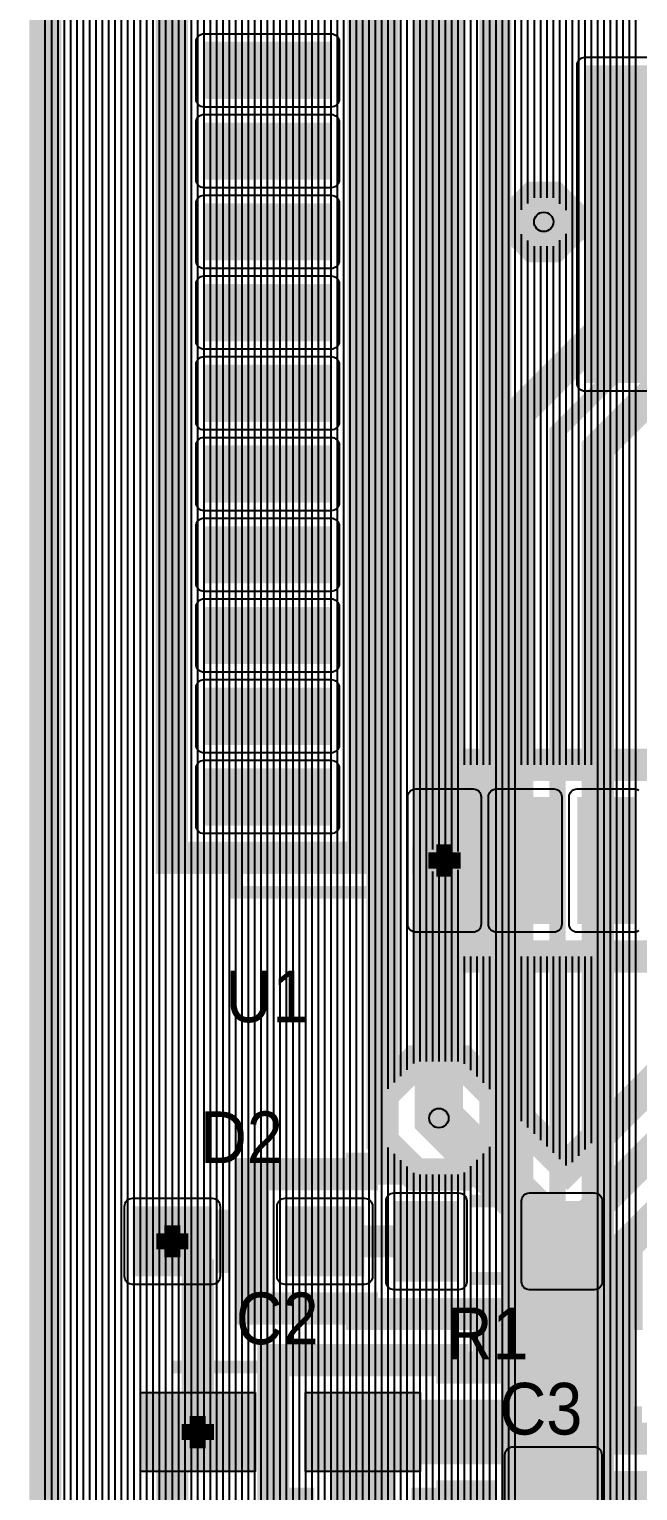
# Model space of a CAD drawing. Header units: inches. Extents: x -0.48 to 0.48, y -1.09 to 1.09.
# Drawn here: x -0.482 to -0.105, y -0.292 to 0.613 of the extents above; entities that cross this region are included whole.
import ezdxf

# ---------------------------------------------------------------- set-up
doc = ezdxf.new("R2010")
doc.units = ezdxf.units.IN
doc.layers.get('0').update_dxf_attribs({"linetype": 'CONTINUOUS'})
for name, color, linetype in [('1', 1, 'CONTINUOUS'), ('2', 2, 'CONTINUOUS'), ('3', 3, 'CONTINUOUS'), ('4', 4, 'CONTINUOUS'), ('5', 5, 'CONTINUOUS'), ('6', 6, 'CONTINUOUS'), ('7', 7, 'CONTINUOUS')]:
    doc.layers.add(name, color=color, linetype=linetype)

# ---------------------------------------------------------------- blocks, each defined once
blk = doc.blocks.new('RPAD')
blk.add_trace([(-0.5, -0.5), (-0.5, 0.5), (0.5, -0.5), (0.5, 0.5)])
blk = doc.blocks.new('EPAD')
at = {"const_width": 0.5}
blk.add_lwpolyline([(-0.25, 0, 1), (0.25, 0, 1)], format="xyb", close=True, dxfattribs=at)

msp = doc.modelspace()

# ---------------------------------------------------------------- linework, layer by layer
for centre in [(-0.163462, 0.493561), (-0.228474, -0.061492)]:
    msp.add_circle(centre, 0.006)
at = {"layer": '2'}
for points, const_width in [([(-0.354331, 0.098031), (-0.354331, 0.078346), (-0.255906, 0.078346)], 0.008), ([(-0.354331, 0.098031), (-0.354331, 0.078346), (-0.255906, 0.078346)], 0.008), ([(-0.354331, 0.098031), (-0.354331, 0.078346), (-0.255906, 0.078346)], 0.008), ([(-0.362205, -0.15748), (-0.362205, -0.11811)], 0.008), ([(-0.362205, -0.15748), (-0.362205, -0.11811)], 0.008), ([(-0.362205, -0.15748), (-0.362205, -0.11811)], 0.008), ([(-0.18122, -0.112795), (-0.20922, -0.112795)], 0.008), ([(-0.18122, -0.112795), (-0.20922, -0.112795)], 0.008), ([(-0.18122, -0.112795), (-0.20922, -0.112795)], 0.008), ([(-0.18122, -0.160795), (-0.20822, -0.160795)], 0.008), ([(-0.18122, -0.160795), (-0.20822, -0.160795)], 0.008), ([(-0.18122, -0.160795), (-0.20822, -0.160795)], 0.008), ([(-0.259843, -0.215551), (-0.393701, -0.215551)], 0.007874), ([(-0.259843, -0.215551), (-0.393701, -0.215551)], 0.007874), ([(-0.259843, -0.215551), (-0.393701, -0.215551)], 0.007874)]:
    msp.add_lwpolyline(points, dxfattribs=dict(at, const_width=const_width))
at = {"layer": '4', "const_width": 0.008}
msp.add_lwpolyline([(-0.472441, 1.082677), (0.472441, 1.082677), (0.472441, -1.082677), (-0.472441, -1.082677), (-0.472441, 1.082677)], dxfattribs=at)
msp.add_lwpolyline([(-0.472441, 1.082677), (0.472441, 1.082677), (0.472441, -1.082677), (-0.472441, -1.082677), (-0.472441, 1.082677)], dxfattribs=at)
msp.add_lwpolyline([(-0.472441, 1.082677), (0.472441, 1.082677), (0.472441, -1.082677), (-0.472441, -1.082677), (-0.472441, 1.082677)], dxfattribs=at)
at = {"layer": '5'}
for points in [[(-0.290276, 0.605118), (-0.290276, 0.569685), (-0.290375, 0.568663), (-0.290661, 0.567717), (-0.291116, 0.566867), (-0.291721, 0.56613), (-0.292458, 0.565526), (-0.293308, 0.565071), (-0.294253, 0.564785), (-0.295276, 0.564685), (-0.374016, 0.564685), (-0.375038, 0.564785), (-0.375983, 0.565071), (-0.376833, 0.565526), (-0.37757, 0.56613), (-0.378175, 0.566867), (-0.37863, 0.567717), (-0.378916, 0.568663), (-0.379016, 0.569685), (-0.379016, 0.605118), (-0.378916, 0.606141), (-0.37863, 0.607086), (-0.378175, 0.607936), (-0.37757, 0.608673), (-0.376833, 0.609278), (-0.375983, 0.609732), (-0.375038, 0.610019), (-0.374016, 0.610118), (-0.295276, 0.610118), (-0.294253, 0.610019), (-0.293308, 0.609732), (-0.292458, 0.609278), (-0.291721, 0.608673), (-0.291116, 0.607936), (-0.290661, 0.607086), (-0.290375, 0.606141), (-0.290276, 0.605118)], [(-0.290276, 0.555118), (-0.290276, 0.519685), (-0.290375, 0.518663), (-0.290661, 0.517717), (-0.291116, 0.516867), (-0.291721, 0.51613), (-0.292458, 0.515526), (-0.293308, 0.515071), (-0.294253, 0.514785), (-0.295276, 0.514685), (-0.374016, 0.514685), (-0.375038, 0.514785), (-0.375983, 0.515071), (-0.376833, 0.515526), (-0.37757, 0.51613), (-0.378175, 0.516867), (-0.37863, 0.517717), (-0.378916, 0.518663), (-0.379016, 0.519685), (-0.379016, 0.555118), (-0.378916, 0.556141), (-0.37863, 0.557086), (-0.378175, 0.557936), (-0.37757, 0.558673), (-0.376833, 0.559278), (-0.375983, 0.559732), (-0.375038, 0.560019), (-0.374016, 0.560118), (-0.295276, 0.560118), (-0.294253, 0.560019), (-0.293308, 0.559732), (-0.292458, 0.559278), (-0.291721, 0.558673), (-0.291116, 0.557936), (-0.290661, 0.557086), (-0.290375, 0.556141), (-0.290276, 0.555118)], [(-0.290276, 0.505118), (-0.290276, 0.469685), (-0.290375, 0.468663), (-0.290661, 0.467717), (-0.291116, 0.466867), (-0.291721, 0.46613), (-0.292458, 0.465526), (-0.293308, 0.465071), (-0.294253, 0.464785), (-0.295276, 0.464685), (-0.374016, 0.464685), (-0.375038, 0.464785), (-0.375983, 0.465071), (-0.376833, 0.465526), (-0.37757, 0.46613), (-0.378175, 0.466867), (-0.37863, 0.467717), (-0.378916, 0.468663), (-0.379016, 0.469685), (-0.379016, 0.505118), (-0.378916, 0.506141), (-0.37863, 0.507086), (-0.378175, 0.507936), (-0.37757, 0.508673), (-0.376833, 0.509278), (-0.375983, 0.509732), (-0.375038, 0.510019), (-0.374016, 0.510118), (-0.295276, 0.510118), (-0.294253, 0.510019), (-0.293308, 0.509732), (-0.292458, 0.509278), (-0.291721, 0.508673), (-0.291116, 0.507936), (-0.290661, 0.507086), (-0.290375, 0.506141), (-0.290276, 0.505118)], [(-0.290276, 0.455118), (-0.290276, 0.419685), (-0.290375, 0.418663), (-0.290661, 0.417717), (-0.291116, 0.416867), (-0.291721, 0.41613), (-0.292458, 0.415526), (-0.293308, 0.415071), (-0.294253, 0.414785), (-0.295276, 0.414685), (-0.374016, 0.414685), (-0.375038, 0.414785), (-0.375983, 0.415071), (-0.376833, 0.415526), (-0.37757, 0.41613), (-0.378175, 0.416867), (-0.37863, 0.417717), (-0.378916, 0.418663), (-0.379016, 0.419685), (-0.379016, 0.455118), (-0.378916, 0.456141), (-0.37863, 0.457086), (-0.378175, 0.457936), (-0.37757, 0.458673), (-0.376833, 0.459278), (-0.375983, 0.459732), (-0.375038, 0.460019), (-0.374016, 0.460118), (-0.295276, 0.460118), (-0.294253, 0.460019), (-0.293308, 0.459732), (-0.292458, 0.459278), (-0.291721, 0.458673), (-0.291116, 0.457936), (-0.290661, 0.457086), (-0.290375, 0.456141), (-0.290276, 0.455118)], [(-0.290276, 0.405118), (-0.290276, 0.369685), (-0.290375, 0.368663), (-0.290661, 0.367717), (-0.291116, 0.366867), (-0.291721, 0.36613), (-0.292458, 0.365526), (-0.293308, 0.365071), (-0.294253, 0.364785), (-0.295276, 0.364685), (-0.374016, 0.364685), (-0.375038, 0.364785), (-0.375983, 0.365071), (-0.376833, 0.365526), (-0.37757, 0.36613), (-0.378175, 0.366867), (-0.37863, 0.367717), (-0.378916, 0.368663), (-0.379016, 0.369685), (-0.379016, 0.405118), (-0.378916, 0.406141), (-0.37863, 0.407086), (-0.378175, 0.407936), (-0.37757, 0.408673), (-0.376833, 0.409278), (-0.375983, 0.409732), (-0.375038, 0.410019), (-0.374016, 0.410118), (-0.295276, 0.410118), (-0.294253, 0.410019), (-0.293308, 0.409732), (-0.292458, 0.409278), (-0.291721, 0.408673), (-0.291116, 0.407936), (-0.290661, 0.407086), (-0.290375, 0.406141), (-0.290276, 0.405118)], [(-0.290276, 0.355118), (-0.290276, 0.319685), (-0.290375, 0.318663), (-0.290661, 0.317717), (-0.291116, 0.316867), (-0.291721, 0.31613), (-0.292458, 0.315526), (-0.293308, 0.315071), (-0.294253, 0.314785), (-0.295276, 0.314685), (-0.374016, 0.314685), (-0.375038, 0.314785), (-0.375983, 0.315071), (-0.376833, 0.315526), (-0.37757, 0.31613), (-0.378175, 0.316867), (-0.37863, 0.317717), (-0.378916, 0.318663), (-0.379016, 0.319685), (-0.379016, 0.355118), (-0.378916, 0.356141), (-0.37863, 0.357086), (-0.378175, 0.357936), (-0.37757, 0.358673), (-0.376833, 0.359278), (-0.375983, 0.359732), (-0.375038, 0.360019), (-0.374016, 0.360118), (-0.295276, 0.360118), (-0.294253, 0.360019), (-0.293308, 0.359732), (-0.292458, 0.359278), (-0.291721, 0.358673), (-0.291116, 0.357936), (-0.290661, 0.357086), (-0.290375, 0.356141), (-0.290276, 0.355118)], [(-0.290276, 0.305118), (-0.290276, 0.269685), (-0.290375, 0.268663), (-0.290661, 0.267717), (-0.291116, 0.266867), (-0.291721, 0.26613), (-0.292458, 0.265526), (-0.293308, 0.265071), (-0.294253, 0.264785), (-0.295276, 0.264685), (-0.374016, 0.264685), (-0.375038, 0.264785), (-0.375983, 0.265071), (-0.376833, 0.265526), (-0.37757, 0.26613), (-0.378175, 0.266867), (-0.37863, 0.267717), (-0.378916, 0.268663), (-0.379016, 0.269685), (-0.379016, 0.305118), (-0.378916, 0.306141), (-0.37863, 0.307086), (-0.378175, 0.307936), (-0.37757, 0.308673), (-0.376833, 0.309278), (-0.375983, 0.309732), (-0.375038, 0.310019), (-0.374016, 0.310118), (-0.295276, 0.310118), (-0.294253, 0.310019), (-0.293308, 0.309732), (-0.292458, 0.309278), (-0.291721, 0.308673), (-0.291116, 0.307936), (-0.290661, 0.307086), (-0.290375, 0.306141), (-0.290276, 0.305118)], [(-0.290276, 0.255118), (-0.290276, 0.219685), (-0.290375, 0.218663), (-0.290661, 0.217717), (-0.291116, 0.216867), (-0.291721, 0.21613), (-0.292458, 0.215526), (-0.293308, 0.215071), (-0.294253, 0.214785), (-0.295276, 0.214685), (-0.374016, 0.214685), (-0.375038, 0.214785), (-0.375983, 0.215071), (-0.376833, 0.215526), (-0.37757, 0.21613), (-0.378175, 0.216867), (-0.37863, 0.217717), (-0.378916, 0.218663), (-0.379016, 0.219685), (-0.379016, 0.255118), (-0.378916, 0.256141), (-0.37863, 0.257086), (-0.378175, 0.257936), (-0.37757, 0.258673), (-0.376833, 0.259278), (-0.375983, 0.259732), (-0.375038, 0.260019), (-0.374016, 0.260118), (-0.295276, 0.260118), (-0.294253, 0.260019), (-0.293308, 0.259732), (-0.292458, 0.259278), (-0.291721, 0.258673), (-0.291116, 0.257936), (-0.290661, 0.257086), (-0.290375, 0.256141), (-0.290276, 0.255118)], [(-0.290276, 0.205118), (-0.290276, 0.169685), (-0.290375, 0.168663), (-0.290661, 0.167717), (-0.291116, 0.166867), (-0.291721, 0.16613), (-0.292458, 0.165526), (-0.293308, 0.165071), (-0.294253, 0.164785), (-0.295276, 0.164685), (-0.374016, 0.164685), (-0.375038, 0.164785), (-0.375983, 0.165071), (-0.376833, 0.165526), (-0.37757, 0.16613), (-0.378175, 0.166867), (-0.37863, 0.167717), (-0.378916, 0.168663), (-0.379016, 0.169685), (-0.379016, 0.205118), (-0.378916, 0.206141), (-0.37863, 0.207086), (-0.378175, 0.207936), (-0.37757, 0.208673), (-0.376833, 0.209278), (-0.375983, 0.209732), (-0.375038, 0.210019), (-0.374016, 0.210118), (-0.295276, 0.210118), (-0.294253, 0.210019), (-0.293308, 0.209732), (-0.292458, 0.209278), (-0.291721, 0.208673), (-0.291116, 0.207936), (-0.290661, 0.207086), (-0.290375, 0.206141), (-0.290276, 0.205118)], [(-0.290276, 0.155118), (-0.290276, 0.119685), (-0.290375, 0.118663), (-0.290661, 0.117717), (-0.291116, 0.116867), (-0.291721, 0.11613), (-0.292458, 0.115526), (-0.293308, 0.115071), (-0.294253, 0.114785), (-0.295276, 0.114685), (-0.374016, 0.114685), (-0.375038, 0.114785), (-0.375983, 0.115071), (-0.376833, 0.115526), (-0.37757, 0.11613), (-0.378175, 0.116867), (-0.37863, 0.117717), (-0.378916, 0.118663), (-0.379016, 0.119685), (-0.379016, 0.155118), (-0.378916, 0.156141), (-0.37863, 0.157086), (-0.378175, 0.157936), (-0.37757, 0.158673), (-0.376833, 0.159278), (-0.375983, 0.159732), (-0.375038, 0.160019), (-0.374016, 0.160118), (-0.295276, 0.160118), (-0.294253, 0.160019), (-0.293308, 0.159732), (-0.292458, 0.159278), (-0.291721, 0.158673), (-0.291116, 0.157936), (-0.290661, 0.157086), (-0.290375, 0.156141), (-0.290276, 0.155118)], [(-0.242717, 0.142402), (-0.207283, 0.142402), (-0.206261, 0.142302), (-0.205316, 0.142016), (-0.204465, 0.141561), (-0.203729, 0.140956), (-0.203124, 0.140219), (-0.202669, 0.139369), (-0.202383, 0.138424), (-0.202283, 0.137402), (-0.202283, 0.058661), (-0.202383, 0.057639), (-0.202669, 0.056694), (-0.203124, 0.055844), (-0.203729, 0.055107), (-0.204465, 0.054502), (-0.205316, 0.054047), (-0.206261, 0.053761), (-0.207283, 0.053661), (-0.242717, 0.053661), (-0.243739, 0.053761), (-0.244684, 0.054047), (-0.245535, 0.054502), (-0.246271, 0.055107), (-0.246876, 0.055844), (-0.247331, 0.056694), (-0.247617, 0.057639), (-0.247717, 0.058661), (-0.247717, 0.137402), (-0.247617, 0.138424), (-0.247331, 0.139369), (-0.246876, 0.140219), (-0.246271, 0.140956), (-0.245535, 0.141561), (-0.244684, 0.142016), (-0.243739, 0.142302), (-0.242717, 0.142402)], [(-0.192717, 0.142402), (-0.157283, 0.142402), (-0.156261, 0.142302), (-0.155316, 0.142016), (-0.154465, 0.141561), (-0.153729, 0.140956), (-0.153124, 0.140219), (-0.152669, 0.139369), (-0.152383, 0.138424), (-0.152283, 0.137402), (-0.152283, 0.058661), (-0.152383, 0.057639), (-0.152669, 0.056694), (-0.153124, 0.055844), (-0.153729, 0.055107), (-0.154465, 0.054502), (-0.155316, 0.054047), (-0.156261, 0.053761), (-0.157283, 0.053661), (-0.192717, 0.053661), (-0.193739, 0.053761), (-0.194684, 0.054047), (-0.195535, 0.054502), (-0.196271, 0.055107), (-0.196876, 0.055844), (-0.197331, 0.056694), (-0.197617, 0.057639), (-0.197717, 0.058661), (-0.197717, 0.137402), (-0.197617, 0.138424), (-0.197331, 0.139369), (-0.196876, 0.140219), (-0.196271, 0.140956), (-0.195535, 0.141561), (-0.194684, 0.142016), (-0.193739, 0.142302), (-0.192717, 0.142402)], [(-0.21622, -0.167795), (-0.25622, -0.167795), (-0.257243, -0.167696), (-0.258188, -0.167409), (-0.259039, -0.166955), (-0.259775, -0.16635), (-0.26038, -0.165613), (-0.260835, -0.164763), (-0.261121, -0.163818), (-0.26122, -0.162795), (-0.26122, -0.112795), (-0.261121, -0.111773), (-0.260835, -0.110828), (-0.26038, -0.109978), (-0.259775, -0.109241), (-0.259039, -0.108636), (-0.258188, -0.108181), (-0.257243, -0.107895), (-0.25622, -0.107795), (-0.21622, -0.107795), (-0.215198, -0.107895), (-0.214253, -0.108181), (-0.213402, -0.108636), (-0.212666, -0.109241), (-0.212061, -0.109978), (-0.211606, -0.110828), (-0.21132, -0.111773), (-0.21122, -0.112795), (-0.21122, -0.162795), (-0.21132, -0.163818), (-0.211606, -0.164763), (-0.212061, -0.165613), (-0.212666, -0.16635), (-0.213402, -0.166955), (-0.214253, -0.167409), (-0.215198, -0.167696), (-0.21622, -0.167795)], [(-0.13222, -0.167795), (-0.17222, -0.167795), (-0.173243, -0.167696), (-0.174188, -0.167409), (-0.175039, -0.166955), (-0.175775, -0.16635), (-0.17638, -0.165613), (-0.176835, -0.164763), (-0.177121, -0.163818), (-0.17722, -0.162795), (-0.17722, -0.112795), (-0.177121, -0.111773), (-0.176835, -0.110828), (-0.17638, -0.109978), (-0.175775, -0.109241), (-0.175039, -0.108636), (-0.174188, -0.108181), (-0.173243, -0.107895), (-0.17222, -0.107795), (-0.13222, -0.107795), (-0.131198, -0.107895), (-0.130253, -0.108181), (-0.129402, -0.108636), (-0.128666, -0.109241), (-0.128061, -0.109978), (-0.127606, -0.110828), (-0.12732, -0.111773), (-0.12722, -0.112795), (-0.12722, -0.162795), (-0.12732, -0.163818), (-0.127606, -0.164763), (-0.128061, -0.165613), (-0.128666, -0.16635), (-0.129402, -0.166955), (-0.130253, -0.167409), (-0.131198, -0.167696), (-0.13222, -0.167795)], [(-0.369094, -0.164449), (-0.418307, -0.164449), (-0.41933, -0.164349), (-0.420275, -0.164063), (-0.421125, -0.163608), (-0.421862, -0.163004), (-0.422467, -0.162267), (-0.422921, -0.161417), (-0.423207, -0.160471), (-0.423307, -0.159449), (-0.423307, -0.116142), (-0.423207, -0.115119), (-0.422921, -0.114174), (-0.422467, -0.113324), (-0.421862, -0.112587), (-0.421125, -0.111982), (-0.420275, -0.111528), (-0.41933, -0.111241), (-0.418307, -0.111142), (-0.369094, -0.111142), (-0.368072, -0.111241), (-0.367127, -0.111528), (-0.366276, -0.111982), (-0.36554, -0.112587), (-0.364935, -0.113324), (-0.36448, -0.114174), (-0.364194, -0.115119), (-0.364094, -0.116142), (-0.364094, -0.159449), (-0.364194, -0.160471), (-0.36448, -0.161417), (-0.364935, -0.162267), (-0.36554, -0.163004), (-0.366276, -0.163608), (-0.367127, -0.164063), (-0.368072, -0.164349), (-0.369094, -0.164449)], [(-0.274606, -0.164449), (-0.323819, -0.164449), (-0.324841, -0.164349), (-0.325787, -0.164063), (-0.326637, -0.163608), (-0.327374, -0.163004), (-0.327978, -0.162267), (-0.328433, -0.161417), (-0.328719, -0.160471), (-0.328819, -0.159449), (-0.328819, -0.116142), (-0.328719, -0.115119), (-0.328433, -0.114174), (-0.327978, -0.113324), (-0.327374, -0.112587), (-0.326637, -0.111982), (-0.325787, -0.111528), (-0.324841, -0.111241), (-0.323819, -0.111142), (-0.274606, -0.111142), (-0.273584, -0.111241), (-0.272639, -0.111528), (-0.271788, -0.111982), (-0.271052, -0.112587), (-0.270447, -0.113324), (-0.269992, -0.114174), (-0.269706, -0.115119), (-0.269606, -0.116142), (-0.269606, -0.159449), (-0.269706, -0.160471), (-0.269992, -0.161417), (-0.270447, -0.162267), (-0.271052, -0.163004), (-0.271788, -0.163608), (-0.272639, -0.164063), (-0.273584, -0.164349), (-0.274606, -0.164449)], [(-0.342453, -0.231406), (-0.342453, -0.280406), (-0.413453, -0.280406), (-0.413453, -0.231406), (-0.342453, -0.231406)], [(-0.240091, -0.231406), (-0.240091, -0.280406), (-0.311091, -0.280406), (-0.311091, -0.231406), (-0.240091, -0.231406)]]:
    msp.add_lwpolyline(points, close=True, dxfattribs=at)
for points in [[(0.059055, 0.388701), (-0.137795, 0.388701), (-0.138818, 0.3888), (-0.139763, 0.389087), (-0.140613, 0.389541), (-0.14135, 0.390146), (-0.141955, 0.390883), (-0.142409, 0.391733), (-0.142696, 0.392678), (-0.142795, 0.393701), (-0.142795, 0.590551), (-0.142696, 0.591574), (-0.142409, 0.592519), (-0.141955, 0.593369), (-0.14135, 0.594106), (-0.140613, 0.594711), (-0.139763, 0.595165), (-0.138818, 0.595452), (-0.137795, 0.595551), (-0.137795, 0.595551), (0.059055, 0.595551)], [(-0.104465, 0.054502), (-0.105316, 0.054047), (-0.106261, 0.053761), (-0.107283, 0.053661), (-0.142717, 0.053661), (-0.143739, 0.053761), (-0.144684, 0.054047), (-0.145535, 0.054502), (-0.146271, 0.055107), (-0.146876, 0.055844), (-0.147331, 0.056694), (-0.147617, 0.057639), (-0.147717, 0.058661), (-0.147717, 0.137402), (-0.147617, 0.138424), (-0.147331, 0.139369), (-0.146876, 0.140219), (-0.146271, 0.140956), (-0.145535, 0.141561), (-0.144684, 0.142016), (-0.143739, 0.142302), (-0.142717, 0.142402), (-0.142717, 0.142402), (-0.107283, 0.142402), (-0.106261, 0.142302), (-0.105316, 0.142016), (-0.104465, 0.141561)], [(-0.18748, -0.310016), (-0.18748, -0.270016), (-0.187381, -0.268993), (-0.187094, -0.268048), (-0.18664, -0.267198), (-0.186035, -0.266461), (-0.185298, -0.265856), (-0.184448, -0.265402), (-0.183503, -0.265115), (-0.18248, -0.265016), (-0.13248, -0.265016), (-0.131458, -0.265115), (-0.130513, -0.265402), (-0.129663, -0.265856), (-0.128926, -0.266461), (-0.128321, -0.267198), (-0.127866, -0.268048), (-0.12758, -0.268993), (-0.12748, -0.270016), (-0.12748, -0.310016)]]:
    msp.add_lwpolyline(points, dxfattribs=at)
at = {"layer": '6'}
for points, const_width in [([(-0.472441, 1.082677), (0.472441, 1.082677), (0.472441, -1.082677), (-0.472441, -1.082677), (-0.472441, 1.082677)], 0.02), ([(-0.275276, 0.661996), (-0.275276, 0.099685), (-0.394015, 0.099685), (-0.394015, 0.775118)], 0.02), ([(-0.169675, 0.478561), (-0.157248, 0.478561), (-0.148462, 0.487348), (-0.148462, 0.499775), (-0.157248, 0.508561), (-0.169675, 0.508561), (-0.178462, 0.499775), (-0.178462, 0.487348), (-0.169675, 0.478561)], 0.02), ([(-0.03937, 0.492126), (-0.162026, 0.492126), (-0.163462, 0.493561)], 0.02), ([(0.199834, 0.038662), (-0.212716, 0.038662), (-0.212716, 0.157401), (0.262716, 0.157401)], 0.02), ([(-0.229142, 0.088031), (-0.220858, 0.088031), (-0.215, 0.093889), (-0.215, 0.102174), (-0.220858, 0.108031), (-0.229142, 0.108031), (-0.235, 0.102174), (-0.235, 0.093889), (-0.229142, 0.088031)], 0.02), ([(-0.225, 0.108031), (-0.225, 0.098031)], 0.01), ([(-0.235, 0.098031), (-0.225, 0.098031)], 0.01), ([(-0.215, 0.098031), (-0.225, 0.098031)], 0.01), ([(-0.225, 0.088031), (-0.225, 0.098031)], 0.01), ([(-0.31559, -0.426017), (-0.31559, -0.300405), (-0.33109, -0.300405), (-0.33109, -0.211406), (-0.220091, -0.211406), (-0.220091, -0.215906), (-0.19748, -0.215906), (-0.19748, -0.182795), (-0.27622, -0.182795), (-0.27622, -0.179448), (-0.343819, -0.179448), (-0.343819, -0.096142), (-0.27622, -0.096142), (-0.27622, -0.092796), (-0.246717, -0.092796), (-0.263473, -0.076039), (-0.263473, -0.046994), (-0.242971, -0.026492), (-0.213976, -0.026492), (-0.193474, -0.046994), (-0.193474, -0.047045), (-0.148685, -0.091834), (-0.050473, 0.006378)], 0.02), ([(-0.15222, -0.137795), (-0.038047, -0.023622), (0.049858, -0.023622)], 0.02), ([(0.089858, -0.068622), (0.009859, -0.068622), (0.009859, -0.053622), (-0.025622, -0.053622), (-0.112221, -0.140221), (-0.112221, -0.182795), (-0.117481, -0.182795), (-0.117481, -0.250016), (-0.112481, -0.250016), (-0.112481, -0.260016), (0.249537, -0.260016), (0.279292, -0.289771), (0.279293, -0.289771), (0.296866, -0.307344)], 0.02), ([(-0.15222, -0.137795), (-0.228474, -0.061542), (-0.228474, -0.061492)], 0.03), ([(-0.389559, -0.127795), (-0.397843, -0.127795), (-0.403701, -0.133653), (-0.403701, -0.141937), (-0.397843, -0.147795), (-0.389559, -0.147795), (-0.383701, -0.141937), (-0.383701, -0.133653), (-0.389559, -0.127795)], 0.02), ([(-0.393701, -0.127795), (-0.393701, -0.137795)], 0.01), ([(-0.15748, -0.216535), (-0.15748, -0.143055), (-0.15222, -0.137795)], 0.04), ([(-0.403701, -0.137795), (-0.393701, -0.137795)], 0.01), ([(-0.377953, -0.255906), (-0.377953, -0.153543), (-0.393701, -0.137795)], 0.02), ([(-0.383701, -0.137795), (-0.393701, -0.137795)], 0.01), ([(-0.393701, -0.147795), (-0.393701, -0.137795)], 0.01), ([(-0.299213, -0.137795), (-0.23622, -0.137795)], 0.02), ([(-0.15748, -0.290016), (-0.15748, -0.255906), (-0.15748, -0.216535)], 0.04), ([(-0.387953, -0.251763), (-0.387953, -0.260048), (-0.382095, -0.265906), (-0.373811, -0.265906), (-0.367953, -0.260048), (-0.367953, -0.251763), (-0.373811, -0.245906), (-0.382095, -0.245906), (-0.387953, -0.251763)], 0.02), ([(-0.377953, -0.245906), (-0.377953, -0.255906)], 0.01), ([(-0.275591, -0.255906), (-0.275591, -0.409449), (-0.165354, -0.519685)], 0.04), ([(-0.275591, -0.255906), (-0.15748, -0.255906)], 0.04), ([(-0.393701, -0.429134), (-0.393701, -0.379319), (-0.393701, -0.271654), (-0.377953, -0.255906)], 0.02), ([(-0.387953, -0.255906), (-0.377953, -0.255906)], 0.01), ([(-0.377953, -0.265906), (-0.377953, -0.255906)], 0.01), ([(-0.367953, -0.255906), (-0.377953, -0.255906)], 0.01), ([(-0.15748, -0.290016), (0.237112, -0.290016), (0.266867, -0.31977)], 0.02), ([(-0.20248, -0.330015), (-0.20248, -0.295905), (-0.220091, -0.295905), (-0.220091, -0.300405), (-0.235591, -0.300405), (-0.235591, -0.392881)], 0.02)]:
    msp.add_lwpolyline(points, dxfattribs=dict(at, const_width=const_width))
for points in [[(-0.472441, -1.082677), (-0.472441, 1.082677)], [(-0.468504, -1.082677), (-0.468504, 1.082677)], [(-0.464567, -1.082677), (-0.464567, 1.082677)], [(-0.46063, -1.082677), (-0.46063, 1.082677)], [(-0.456693, -1.082677), (-0.456693, 1.082677)], [(-0.452756, -0.481185), (-0.452756, 1.082677)], [(-0.448819, -0.481185), (-0.448819, 1.082677)], [(-0.444882, -0.481185), (-0.444882, 1.082677)], [(-0.440945, -0.481185), (-0.440945, 1.082677)], [(-0.437008, -0.481185), (-0.437008, 1.082677)], [(-0.433071, -0.481185), (-0.433071, 1.082677)], [(-0.429134, -0.481185), (-0.429134, 1.082677)], [(-0.425197, -0.481185), (-0.425197, 1.082677)], [(-0.42126, -0.481185), (-0.42126, 1.082677)], [(-0.417323, -0.481185), (-0.417323, 1.082677)], [(-0.413386, -0.481185), (-0.413386, 1.082677)], [(-0.409449, -0.479685), (-0.409449, 1.082677)], [(-0.405512, -0.369917), (-0.405512, 1.082677)], [(-0.401575, -0.131527), (-0.401575, 1.082677)], [(-0.397638, -0.127795), (-0.397638, 1.082677)], [(-0.145669, 0.157401), (-0.145669, 1.082677)], [(-0.141732, 0.157401), (-0.141732, 1.082677)], [(-0.137795, 0.157401), (-0.137795, 1.082677)], [(-0.133858, 0.157401), (-0.133858, 1.082677)], [(-0.129921, 0.157401), (-0.129921, 1.082677)], [(-0.125984, 0.157401), (-0.125984, 1.082677)], [(-0.122047, 0.157401), (-0.122047, 1.082677)], [(-0.11811, 0.157401), (-0.11811, 1.082677)], [(-0.114173, 0.157401), (-0.114173, 1.082677)], [(-0.110236, 0.157401), (-0.110236, 1.082677)], [(-0.106299, 0.157401), (-0.106299, 1.082677)], [(-0.149606, 0.500919), (-0.149606, 0.672126)], [(-0.271654, -0.092796), (-0.271654, 0.661996)], [(-0.267717, -0.092796), (-0.267717, 0.661996)], [(-0.26378, -0.092796), (-0.26378, 0.661996)], [(-0.259843, -0.043364), (-0.259843, 0.661996)], [(-0.255906, -0.039427), (-0.255906, 0.661996)], [(-0.251969, -0.03549), (-0.251969, 0.661996)], [(-0.248031, -0.031553), (-0.248031, 0.661996)], [(-0.244094, -0.027616), (-0.244094, 0.661996)], [(-0.240157, -0.026492), (-0.240157, 0.661996)], [(-0.23622, -0.026492), (-0.23622, 0.661996)], [(-0.232283, 0.10489), (-0.232283, 0.661996)], [(-0.228346, 0.108031), (-0.228346, 0.661996)], [(-0.224409, 0.108031), (-0.224409, 0.661996)], [(-0.220472, 0.107646), (-0.220472, 0.661996)], [(-0.216535, 0.103709), (-0.216535, 0.661996)], [(-0.212598, 0.157401), (-0.212598, 0.661996)], [(-0.208661, 0.157401), (-0.208661, 0.661996)], [(-0.204724, 0.157401), (-0.204724, 0.661996)], [(-0.200787, 0.157401), (-0.200787, 0.661996)], [(-0.19685, 0.157401), (-0.19685, 0.661996)], [(-0.15748, 0.508561), (-0.15748, 0.664252)], [(-0.153543, 0.504856), (-0.153543, 0.668189)], [(-0.192913, 0.157401), (-0.192913, 0.660321)], [(-0.188976, 0.157401), (-0.188976, 0.656996)], [(-0.185039, 0.157401), (-0.185039, 0.656996)], [(-0.181102, 0.157401), (-0.181102, 0.656996)], [(-0.177165, 0.501071), (-0.177165, 0.656996)], [(-0.173228, 0.505008), (-0.173228, 0.656996)], [(-0.169291, 0.508561), (-0.169291, 0.656996)], [(-0.165354, 0.508561), (-0.165354, 0.656996)], [(-0.161417, 0.508561), (-0.161417, 0.660315)], [(-0.177165, 0.157401), (-0.177165, 0.486052)], [(-0.173228, 0.157401), (-0.173228, 0.482115)], [(-0.153543, 0.157401), (-0.153543, 0.482267)], [(-0.149606, 0.157401), (-0.149606, 0.486204)], [(-0.169291, 0.157401), (-0.169291, 0.478561)], [(-0.165354, 0.157401), (-0.165354, 0.478561)], [(-0.161417, 0.157401), (-0.161417, 0.478561)], [(-0.15748, 0.157401), (-0.15748, 0.478561)], [(-0.393701, -0.127795), (-0.393701, 0.099685)], [(-0.389764, -0.127795), (-0.389764, 0.099685)], [(-0.385827, -0.131527), (-0.385827, 0.099685)], [(-0.38189, -0.245906), (-0.38189, 0.099685)], [(-0.377953, -0.245906), (-0.377953, 0.099685)], [(-0.374016, -0.245906), (-0.374016, 0.099685)], [(-0.370079, -0.249637), (-0.370079, 0.099685)], [(-0.366142, -0.479685), (-0.366142, 0.099685)], [(-0.362205, -0.479685), (-0.362205, 0.099685)], [(-0.358268, -0.479685), (-0.358268, 0.099685)], [(-0.354331, -0.479685), (-0.354331, 0.099685)], [(-0.350394, -0.479685), (-0.350394, 0.099685)], [(-0.346457, -0.479685), (-0.346457, 0.099685)], [(-0.34252, -0.096142), (-0.34252, 0.099685)], [(-0.338583, -0.096142), (-0.338583, 0.099685)], [(-0.334646, -0.096142), (-0.334646, 0.099685)], [(-0.330709, -0.096142), (-0.330709, 0.099685)], [(-0.326772, -0.096142), (-0.326772, 0.099685)], [(-0.322835, -0.096142), (-0.322835, 0.099685)], [(-0.318898, -0.096142), (-0.318898, 0.099685)], [(-0.314961, -0.096142), (-0.314961, 0.099685)], [(-0.311024, -0.096142), (-0.311024, 0.099685)], [(-0.307087, -0.096142), (-0.307087, 0.099685)], [(-0.30315, -0.096142), (-0.30315, 0.099685)], [(-0.299213, -0.096142), (-0.299213, 0.099685)], [(-0.295276, -0.096142), (-0.295276, 0.099685)], [(-0.291339, -0.096142), (-0.291339, 0.099685)], [(-0.287402, -0.096142), (-0.287402, 0.099685)], [(-0.283465, -0.096142), (-0.283465, 0.099685)], [(-0.279528, -0.096142), (-0.279528, 0.099685)], [(-0.275591, -0.092796), (-0.275591, 0.099685)], [(-0.232283, -0.026492), (-0.232283, 0.091173)], [(-0.216535, -0.026492), (-0.216535, 0.092354)], [(-0.228346, -0.026492), (-0.228346, 0.088031)], [(-0.224409, -0.026492), (-0.224409, 0.088031)], [(-0.220472, -0.026492), (-0.220472, 0.088417)], [(-0.212598, -0.02787), (-0.212598, 0.038662)], [(-0.208661, -0.031807), (-0.208661, 0.038662)], [(-0.204724, -0.035744), (-0.204724, 0.038662)], [(-0.200787, -0.039681), (-0.200787, 0.038662)], [(-0.19685, -0.043618), (-0.19685, 0.038662)], [(-0.192913, -0.047606), (-0.192913, 0.038662)], [(-0.188976, -0.051543), (-0.188976, 0.038662)], [(-0.185039, -0.05548), (-0.185039, 0.038662)], [(-0.181102, -0.059417), (-0.181102, 0.038662)], [(-0.177165, -0.063354), (-0.177165, 0.038662)], [(-0.173228, -0.067291), (-0.173228, 0.038662)], [(-0.169291, -0.071228), (-0.169291, 0.038662)], [(-0.165354, -0.075165), (-0.165354, 0.038662)], [(-0.161417, -0.079102), (-0.161417, 0.038662)], [(-0.15748, -0.083039), (-0.15748, 0.038662)], [(-0.153543, -0.086976), (-0.153543, 0.038662)], [(-0.149606, -0.090913), (-0.149606, 0.038662)], [(-0.145669, -0.088819), (-0.145669, 0.038662)], [(-0.141732, -0.084882), (-0.141732, 0.038662)], [(-0.137795, -0.080945), (-0.137795, 0.038662)], [(-0.133858, -0.077008), (-0.133858, 0.038662)], [(-0.129921, -0.073071), (-0.129921, 0.038662)], [(-0.125984, -0.069134), (-0.125984, 0.038662)], [(-0.122047, -0.065197), (-0.122047, 0.038662)], [(-0.11811, -0.06126), (-0.11811, 0.038662)], [(-0.114173, -0.057323), (-0.114173, 0.038662)], [(-0.110236, -0.053386), (-0.110236, 0.038662)], [(-0.106299, -0.049449), (-0.106299, 0.038662)], [(-0.259843, -0.092796), (-0.259843, -0.07967)], [(-0.255906, -0.092796), (-0.255906, -0.083607)], [(-0.251969, -0.092796), (-0.251969, -0.087544)], [(-0.248031, -0.092796), (-0.248031, -0.091481)], [(-0.106299, -0.260016), (-0.106299, -0.134299)], [(-0.401575, -0.36598), (-0.401575, -0.144063)], [(-0.385827, -0.249637), (-0.385827, -0.144063)], [(-0.110236, -0.260016), (-0.110236, -0.138236)], [(-0.397638, -0.364319), (-0.397638, -0.147795)], [(-0.393701, -0.364319), (-0.393701, -0.147795)], [(-0.389764, -0.364319), (-0.389764, -0.147795)], [(-0.34252, -0.479685), (-0.34252, -0.179448)], [(-0.338583, -0.479685), (-0.338583, -0.179448)], [(-0.334646, -0.479685), (-0.334646, -0.179448)], [(-0.330709, -0.211406), (-0.330709, -0.179448)], [(-0.326772, -0.211406), (-0.326772, -0.179448)], [(-0.322835, -0.211406), (-0.322835, -0.179448)], [(-0.318898, -0.211406), (-0.318898, -0.179448)], [(-0.314961, -0.211406), (-0.314961, -0.179448)], [(-0.311024, -0.211406), (-0.311024, -0.179448)], [(-0.307087, -0.211406), (-0.307087, -0.179448)], [(-0.30315, -0.211406), (-0.30315, -0.179448)], [(-0.299213, -0.211406), (-0.299213, -0.179448)], [(-0.295276, -0.211406), (-0.295276, -0.179448)], [(-0.291339, -0.211406), (-0.291339, -0.179448)], [(-0.287402, -0.211406), (-0.287402, -0.179448)], [(-0.283465, -0.211406), (-0.283465, -0.179448)], [(-0.279528, -0.211406), (-0.279528, -0.179448)], [(-0.275591, -0.211406), (-0.275591, -0.182795)], [(-0.271654, -0.211406), (-0.271654, -0.182795)], [(-0.267717, -0.211406), (-0.267717, -0.182795)], [(-0.26378, -0.211406), (-0.26378, -0.182795)], [(-0.259843, -0.211406), (-0.259843, -0.182795)], [(-0.255906, -0.211406), (-0.255906, -0.182795)], [(-0.251969, -0.211406), (-0.251969, -0.182795)], [(-0.248031, -0.211406), (-0.248031, -0.182795)], [(-0.244094, -0.211406), (-0.244094, -0.182795)], [(-0.240157, -0.211406), (-0.240157, -0.182795)], [(-0.23622, -0.211406), (-0.23622, -0.182795)], [(-0.232283, -0.211406), (-0.232283, -0.182795)], [(-0.228346, -0.211406), (-0.228346, -0.182795)], [(-0.224409, -0.211406), (-0.224409, -0.182795)], [(-0.220472, -0.211406), (-0.220472, -0.182795)], [(-0.216535, -0.215906), (-0.216535, -0.182795)], [(-0.212598, -0.215906), (-0.212598, -0.182795)], [(-0.208661, -0.215906), (-0.208661, -0.182795)], [(-0.204724, -0.215906), (-0.204724, -0.182795)], [(-0.200787, -0.215906), (-0.200787, -0.182795)], [(-0.114173, -0.250016), (-0.114173, -0.182795)], [(-0.385827, -0.36598), (-0.385827, -0.262174)], [(-0.370079, -0.479685), (-0.370079, -0.262174)], [(-0.38189, -0.369917), (-0.38189, -0.265906)], [(-0.377953, -0.479685), (-0.377953, -0.265906)], [(-0.374016, -0.479685), (-0.374016, -0.265906)]]:
    msp.add_lwpolyline(points, dxfattribs=at)
at = {"layer": '7'}
for points, const_width in [([(-0.472441, 1.082677), (0.472441, 1.082677), (0.472441, -1.082677), (-0.472441, -1.082677), (-0.472441, 1.082677)], 0.02), ([(-0.179906, -0.450502), (-0.179906, 0.374004), (0.107594, 0.661504), (0.138813, 0.661504), (0.139154, 0.661845), (0.139002, 0.661996), (-0.159736, 0.661996), (-0.164736, 0.656996), (-0.189589, 0.656996), (-0.193474, 0.660881), (-0.193474, -0.075989), (-0.213976, -0.096491), (-0.242971, -0.096491), (-0.263473, -0.075989), (-0.263473, 0.750592), (-0.242065, 0.772), (-0.213071, 0.772), (-0.192569, 0.751498)], 0.02), ([(-0.228474, -0.061492), (-0.228474, 0.736095), (-0.227568, 0.737)], 0.03), ([(-0.05689, -0.925197), (-0.05689, -0.538164), (-0.154906, -0.440147), (-0.154906, 0.36365), (0.117949, 0.636505), (0.156239, 0.636505)], 0.01), ([(0.138813, 0.611506), (0.143813, 0.606505), (0.168245, 0.606505), (0.168245, 0.006418), (0.167914, 0.006087), (0.167914, -0.006196), (0.162914, -0.011196), (0.162914, -0.036048), (0.168245, -0.04138), (0.168245, -0.097335), (0.168364, -0.097454), (0.163184, -0.097454), (0.158184, -0.102454), (0.10474, -0.102454), (-0.103522, -0.310715), (-0.103522, -0.456178), (-0.129907, -0.429793), (-0.129907, 0.353295), (0.128304, 0.611506), (0.138813, 0.611506)], 0.02), ([(-0.169675, 0.478561), (-0.157248, 0.478561), (-0.148462, 0.487348), (-0.148462, 0.499775), (-0.157248, 0.508561), (-0.169675, 0.508561), (-0.178462, 0.499775), (-0.178462, 0.487348), (-0.169675, 0.478561)], 0.02), ([(-0.163462, 0.493561), (-0.163462, 0.502044), (-0.173228, 0.511811)], 0.02)]:
    msp.add_lwpolyline(points, dxfattribs=dict(at, const_width=const_width))
for points in [[(-0.472441, -1.082677), (-0.472441, 1.082677)], [(-0.468504, -1.082677), (-0.468504, 1.082677)], [(-0.464567, -1.082677), (-0.464567, 1.082677)], [(-0.46063, -1.082677), (-0.46063, 1.082677)], [(-0.456693, -1.082677), (-0.456693, 1.082677)], [(-0.452756, -1.082677), (-0.452756, 1.082677)], [(-0.448819, -1.082677), (-0.448819, 1.082677)], [(-0.444882, -1.082677), (-0.444882, 1.082677)], [(-0.440945, -1.082677), (-0.440945, 1.082677)], [(-0.437008, -1.082677), (-0.437008, 1.082677)], [(-0.433071, -1.082677), (-0.433071, 1.082677)], [(-0.429134, -1.082677), (-0.429134, 1.082677)], [(-0.425197, -1.082677), (-0.425197, 1.082677)], [(-0.42126, -1.082677), (-0.42126, 1.082677)], [(-0.417323, -1.082677), (-0.417323, 1.082677)], [(-0.413386, -1.082677), (-0.413386, 1.082677)], [(-0.409449, -1.082677), (-0.409449, 1.082677)], [(-0.405512, -0.369917), (-0.405512, 1.082677)], [(-0.401575, -0.36598), (-0.401575, 1.082677)], [(-0.397638, -0.364319), (-0.397638, 1.082677)], [(-0.393701, -0.364319), (-0.393701, 1.082677)], [(-0.389764, -0.364319), (-0.389764, 1.082677)], [(-0.385827, -0.36598), (-0.385827, 1.082677)], [(-0.38189, -0.369917), (-0.38189, 1.082677)], [(-0.377953, -0.855197), (-0.377953, 1.082677)], [(-0.374016, -0.855197), (-0.374016, 1.082677)], [(-0.370079, -0.855197), (-0.370079, 1.082677)], [(-0.366142, -0.855197), (-0.366142, 1.082677)], [(-0.362205, -0.855197), (-0.362205, 1.082677)], [(-0.358268, -0.855197), (-0.358268, 1.082677)], [(-0.354331, -0.855197), (-0.354331, 1.082677)], [(-0.350394, -0.855197), (-0.350394, 1.082677)], [(-0.346457, -0.855197), (-0.346457, 1.082677)], [(-0.34252, -0.855197), (-0.34252, 1.082677)], [(-0.338583, -0.855197), (-0.338583, 1.082677)], [(-0.334646, -0.855197), (-0.334646, 1.082677)], [(-0.330709, -0.855197), (-0.330709, 1.082677)], [(-0.326772, -0.855197), (-0.326772, 1.082677)], [(-0.322835, -0.855197), (-0.322835, 1.082677)], [(-0.318898, -0.855197), (-0.318898, 1.082677)], [(-0.314961, -0.855197), (-0.314961, 1.082677)], [(-0.311024, -0.855197), (-0.311024, 1.082677)], [(-0.307087, -0.855197), (-0.307087, 1.082677)], [(-0.30315, -0.855197), (-0.30315, 1.082677)], [(-0.299213, -0.855197), (-0.299213, 1.082677)], [(-0.295276, -0.855197), (-0.295276, 1.082677)], [(-0.291339, -0.855197), (-0.291339, 1.082677)], [(-0.287402, -0.855197), (-0.287402, 1.082677)], [(-0.283465, -0.855197), (-0.283465, 1.082677)], [(-0.279528, -0.855197), (-0.279528, 1.082677)], [(-0.275591, -0.855197), (-0.275591, 1.082677)], [(-0.271654, -0.855197), (-0.271654, 0.780027)], [(-0.267717, -0.855197), (-0.267717, 0.77609)], [(-0.26378, -0.855197), (-0.26378, 0.772153)], [(-0.15748, 0.508561), (-0.15748, 0.661996)], [(-0.153543, 0.504856), (-0.153543, 0.661996)], [(-0.149606, 0.500919), (-0.149606, 0.661996)], [(-0.145669, 0.408241), (-0.145669, 0.661996)], [(-0.141732, 0.412178), (-0.141732, 0.661996)], [(-0.137795, 0.416115), (-0.137795, 0.661996)], [(-0.133858, 0.420052), (-0.133858, 0.661996)], [(-0.129921, 0.423989), (-0.129921, 0.661996)], [(-0.125984, 0.427926), (-0.125984, 0.661996)], [(-0.122047, 0.431863), (-0.122047, 0.661996)], [(-0.11811, 0.4358), (-0.11811, 0.661996)], [(-0.114173, 0.439737), (-0.114173, 0.661996)], [(-0.110236, 0.443674), (-0.110236, 0.661996)], [(-0.106299, 0.447611), (-0.106299, 0.661996)], [(-0.192913, -0.855197), (-0.192913, 0.660321)], [(-0.188976, -0.855197), (-0.188976, 0.656996)], [(-0.185039, -0.855197), (-0.185039, 0.656996)], [(-0.181102, -0.855197), (-0.181102, 0.656996)], [(-0.177165, 0.501071), (-0.177165, 0.656996)], [(-0.173228, 0.505008), (-0.173228, 0.656996)], [(-0.169291, 0.508561), (-0.169291, 0.656996)], [(-0.165354, 0.508561), (-0.165354, 0.656996)], [(-0.161417, 0.508561), (-0.161417, 0.660315)], [(-0.177165, 0.376745), (-0.177165, 0.486052)], [(-0.173228, 0.380682), (-0.173228, 0.482115)], [(-0.153543, 0.400367), (-0.153543, 0.482267)], [(-0.149606, 0.404304), (-0.149606, 0.486204)], [(-0.169291, 0.384619), (-0.169291, 0.478561)], [(-0.165354, 0.388556), (-0.165354, 0.478561)], [(-0.161417, 0.392493), (-0.161417, 0.478561)], [(-0.15748, 0.39643), (-0.15748, 0.478561)], [(-0.110222, -0.449478), (-0.110222, 0.37298)], [(-0.106285, -0.453415), (-0.106285, 0.376917)], [(-0.118096, -0.441604), (-0.118096, 0.365106)], [(-0.114159, -0.445541), (-0.114159, 0.369043)], [(-0.129907, -0.429793), (-0.129907, 0.353295)], [(-0.12597, -0.43373), (-0.12597, 0.357232)], [(-0.122033, -0.437667), (-0.122033, 0.361169)], [(-0.259843, -0.855197), (-0.259843, -0.07962)], [(-0.19685, -0.855197), (-0.19685, -0.079365)], [(-0.255906, -0.855197), (-0.255906, -0.083557)], [(-0.251969, -0.855197), (-0.251969, -0.087494)], [(-0.204724, -0.760382), (-0.204724, -0.087239)], [(-0.200787, -0.855197), (-0.200787, -0.083302)], [(-0.248031, -0.855197), (-0.248031, -0.091431)], [(-0.244094, -0.855197), (-0.244094, -0.095368)], [(-0.240157, -0.855197), (-0.240157, -0.096491)], [(-0.23622, -0.855197), (-0.23622, -0.096491)], [(-0.232283, -0.760183), (-0.232283, -0.096491)], [(-0.228346, -0.756246), (-0.228346, -0.096491)], [(-0.224409, -0.752717), (-0.224409, -0.096491)], [(-0.220472, -0.752717), (-0.220472, -0.096491)], [(-0.216535, -0.752717), (-0.216535, -0.096491)], [(-0.212598, -0.752717), (-0.212598, -0.095113)], [(-0.208661, -0.756445), (-0.208661, -0.091176)]]:
    msp.add_lwpolyline(points, dxfattribs=at)

# ---------------------------------------------------------------- block references
at = {"xscale": 0.02, "yscale": 0.02}
for p in [(-0.163462, 0.493561), (-0.228474, -0.061492)]:
    msp.add_blockref('EPAD', p, dxfattribs=at)
at = {"layer": '1'}
for p, xscale, yscale, rotation in [((-0.334646, 0.587402), 0.035433, 0.07874, -90), ((-0.334646, 0.537402), 0.035433, 0.07874, -90), ((-0.334646, 0.487402), 0.035433, 0.07874, -90), ((-0.334646, 0.437402), 0.035433, 0.07874, -90), ((-0.334646, 0.387402), 0.035433, 0.07874, -90), ((-0.334646, 0.337402), 0.035433, 0.07874, -90), ((-0.334646, 0.287402), 0.035433, 0.07874, -90), ((-0.334646, 0.237402), 0.035433, 0.07874, -90), ((-0.334646, 0.187402), 0.035433, 0.07874, -90), ((-0.334646, 0.137402), 0.035433, 0.07874, -90), ((-0.393701, -0.137795), 0.049213, 0.043307, 180), ((-0.299213, -0.137795), 0.049213, 0.043307, 180), ((-0.23622, -0.137795), 0.04, 0.05, 180), ((-0.15222, -0.137795), 0.04, 0.05, 180), ((-0.377953, -0.255906), 0.049, 0.071, 270), ((-0.275591, -0.255906), 0.049, 0.071, 270), ((-0.15748, -0.290016), 0.04, 0.05, 90)]:
    msp.add_blockref('RPAD', p, dxfattribs=dict(at, xscale=xscale, yscale=yscale, rotation=rotation))
for p, xscale, yscale in [((-0.03937, 0.492126), 0.19685, 0.19685), ((-0.225, 0.098031), 0.035433, 0.07874), ((-0.175, 0.098031), 0.035433, 0.07874), ((-0.125, 0.098031), 0.035433, 0.07874)]:
    msp.add_blockref('RPAD', p, dxfattribs=dict(at, xscale=xscale, yscale=yscale))
at = {"layer": '5', "xscale": 0.03, "yscale": 0.03}
for p in [(-0.163462, 0.493561), (-0.228474, -0.061492)]:
    msp.add_blockref('EPAD', p, dxfattribs=at)
at = {"layer": '6'}
for p, xscale, yscale, rotation in [((-0.334646, 0.587402), 0.035433, 0.07874, -90), ((-0.334646, 0.537402), 0.035433, 0.07874, -90), ((-0.334646, 0.487402), 0.035433, 0.07874, -90), ((-0.334646, 0.437402), 0.035433, 0.07874, -90), ((-0.334646, 0.387402), 0.035433, 0.07874, -90), ((-0.334646, 0.337402), 0.035433, 0.07874, -90), ((-0.334646, 0.287402), 0.035433, 0.07874, -90), ((-0.334646, 0.237402), 0.035433, 0.07874, -90), ((-0.334646, 0.187402), 0.035433, 0.07874, -90), ((-0.334646, 0.137402), 0.035433, 0.07874, -90), ((-0.393701, -0.137795), 0.049213, 0.043307, 180), ((-0.299213, -0.137795), 0.049213, 0.043307, 180), ((-0.23622, -0.137795), 0.04, 0.05, 180), ((-0.15222, -0.137795), 0.04, 0.05, 180), ((-0.377953, -0.255906), 0.049, 0.071, 270), ((-0.275591, -0.255906), 0.049, 0.071, 270), ((-0.15748, -0.290016), 0.04, 0.05, 90)]:
    msp.add_blockref('RPAD', p, dxfattribs=dict(at, xscale=xscale, yscale=yscale, rotation=rotation))
for p, xscale, yscale in [((-0.03937, 0.492126), 0.19685, 0.19685), ((-0.225, 0.098031), 0.035433, 0.07874), ((-0.175, 0.098031), 0.035433, 0.07874), ((-0.125, 0.098031), 0.035433, 0.07874)]:
    msp.add_blockref('RPAD', p, dxfattribs=dict(at, xscale=xscale, yscale=yscale))

# ---------------------------------------------------------------- texts
at = {"layer": '3', "width": 0.9375}
for s, p in [('U1', (-0.360709, -0.002079)), ('U1', (-0.360709, -0.002079)), ('U1', (-0.360709, -0.002079)), ('D2', (-0.376457, -0.08937)), ('D2', (-0.376457, -0.08937)), ('D2', (-0.376457, -0.08937)), ('C2', (-0.354311, -0.201512)), ('C2', (-0.354311, -0.201512)), ('C2', (-0.354311, -0.201512)), ('R1', (-0.22422, -0.210795)), ('R1', (-0.22422, -0.210795)), ('R1', (-0.22422, -0.210795)), ('C3', (-0.190859, -0.257465)), ('C3', (-0.190859, -0.257465)), ('C3', (-0.190859, -0.257465))]:
    msp.add_text(s, height=0.032, dxfattribs=at).set_placement(p)

doc.saveas('drawing.dxf')
